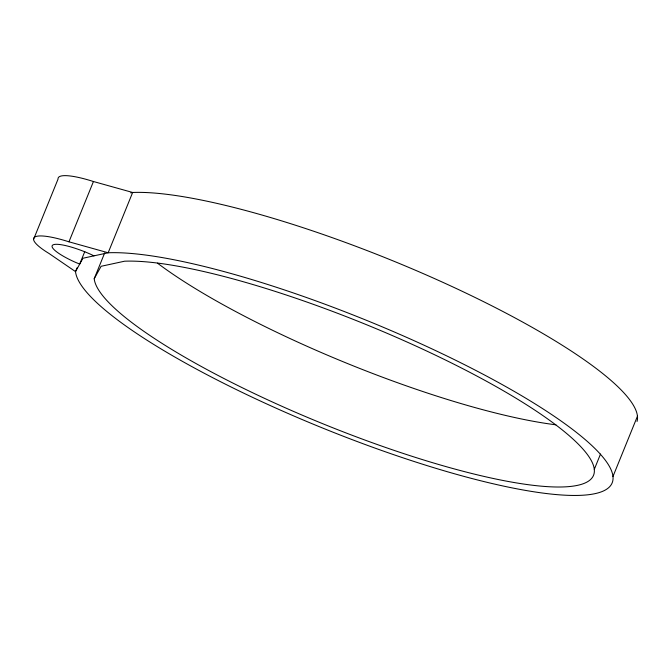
<?xml version="1.0" encoding="UTF-8"?>
<svg xmlns="http://www.w3.org/2000/svg" width="671" height="671" viewBox="0 0 671 671"><rect width="100%" height="100%" fill="white"/><g stroke="black" fill="none" stroke-linecap="round" stroke-linejoin="round"><path stroke-width="1.01" d="M33.55 239.413L58.033 179.115A53.143 10.686 22.1 0 1 93.445 181.514L132.648 192.476A289.159 58.142 22.1 0 1 443.095 282.441A289.159 58.142 22.1 0 1 637.014 421.48M68.962 241.812L108.165 252.774A289.159 58.142 22.1 0 1 545.783 410.677A289.159 58.142 22.1 0 1 442.466 470.296A289.159 58.142 22.1 0 1 75.521 271.612L48.891 253.395A53.143 10.686 22.1 0 1 68.962 241.812L93.445 181.514M77.081 267.779L75.521 271.612L82.944 258.243L108.165 252.774L132.648 192.476L130.744 192.887M84.756 251.633L79.706 264.072L75.697 262.428A33.215 6.676 22.1 0 1 52.925 244.94A33.215 6.676 22.1 0 1 90.182 254.066L93.948 255.861M94.208 278.733L101.103 266.295L124.58 261.204A269.054 54.099 22.1 0 1 531.768 408.127A269.054 54.099 22.1 0 1 435.638 463.602A269.054 54.099 22.1 0 1 94.208 278.733L104.701 252.892M594.288 469.381L600.503 454.074M612.967 476.502L637.45 416.213M555.898 424.81A269.054 54.099 22.1 0 1 157.459 263.141"/></g></svg>
